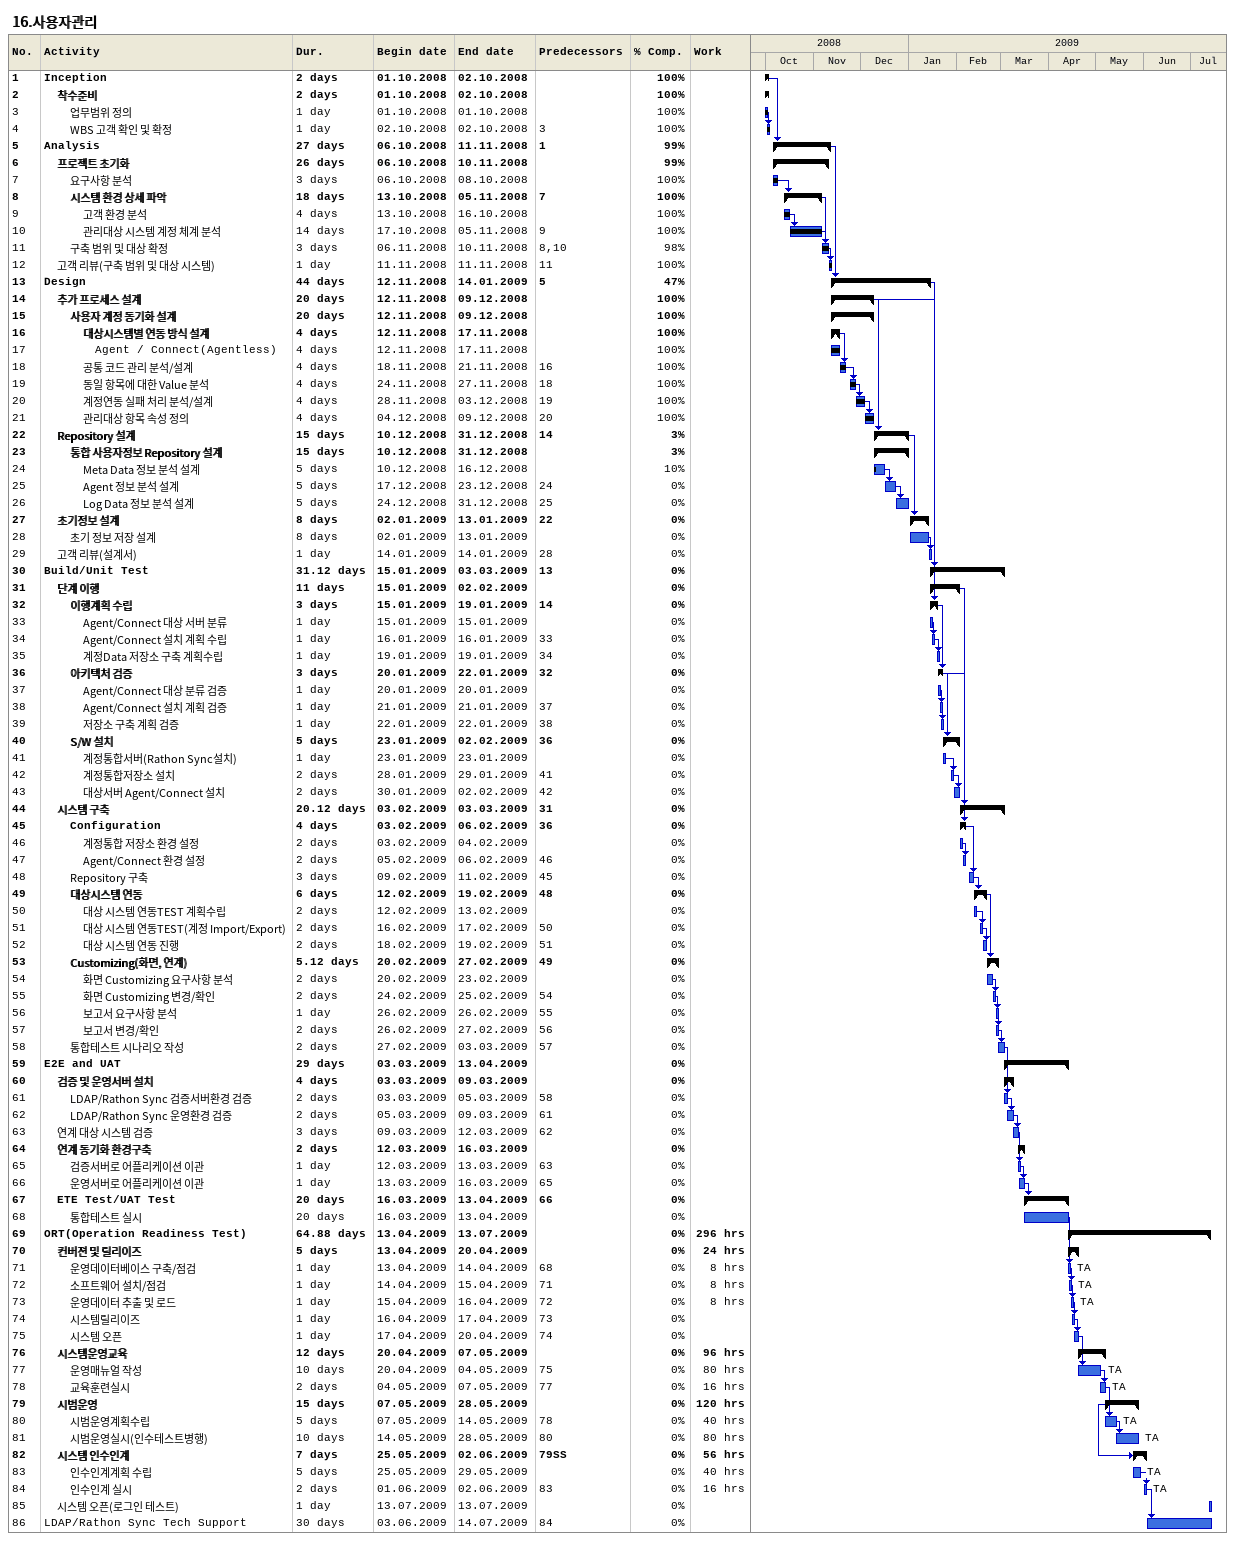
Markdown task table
16.사용자관리

| ID | Level | Task | Duration | Start | Finish | Predecessors | Resources | % complete | Work (h) |
|---|---|---|---|---|---|---|---|---|---|
| 1 | 1 | **Inception** | 2d | 2008-10-01 | 2008-10-02 |  |  | 100 |  |
| 2 | 2 | **착수준비** | 2d | 2008-10-01 | 2008-10-02 |  |  | 100 |  |
| 3 | 3 | 업무범위 정의 | 1d | 2008-10-01 | 2008-10-01 |  |  | 100 |  |
| 4 | 3 | WBS 고객 확인 및 확정 | 1d | 2008-10-02 | 2008-10-02 | 3 |  | 100 |  |
| 5 | 1 | **Analysis** | 27d | 2008-10-06 | 2008-11-11 | 1 |  | 99 |  |
| 6 | 2 | **프로젝트 초기화** | 26d | 2008-10-06 | 2008-11-10 |  |  | 99 |  |
| 7 | 3 | 요구사항 분석 | 3d | 2008-10-06 | 2008-10-08 |  |  | 100 |  |
| 8 | 3 | **시스템 환경 상세 파악** | 18d | 2008-10-13 | 2008-11-05 | 7 |  | 100 |  |
| 9 | 4 | 고객 환경 분석 | 4d | 2008-10-13 | 2008-10-16 |  |  | 100 |  |
| 10 | 4 | 관리대상 시스템 계정 체계 분석 | 14d | 2008-10-17 | 2008-11-05 | 9 |  | 100 |  |
| 11 | 3 | 구축 범위 및 대상 확정 | 3d | 2008-11-06 | 2008-11-10 | 8, 10 |  | 98 |  |
| 12 | 2 | 고객 리뷰(구축 범위 및 대상 시스템) | 1d | 2008-11-11 | 2008-11-11 | 11 |  | 100 |  |
| 13 | 1 | **Design** | 44d | 2008-11-12 | 2009-01-14 | 5 |  | 47 |  |
| 14 | 2 | **추가 프로세스 설계** | 20d | 2008-11-12 | 2008-12-09 |  |  | 100 |  |
| 15 | 3 | **사용자 계정 동기화 설계** | 20d | 2008-11-12 | 2008-12-09 |  |  | 100 |  |
| 16 | 4 | **대상시스템별 연동 방식 설계** | 4d | 2008-11-12 | 2008-11-17 |  |  | 100 |  |
| 17 | 5 | Agent / Connect(Agentless) | 4d | 2008-11-12 | 2008-11-17 |  |  | 100 |  |
| 18 | 4 | 공통 코드 관리 분석/설계 | 4d | 2008-11-18 | 2008-11-21 | 16 |  | 100 |  |
| 19 | 4 | 동일 항목에 대한 Value 분석 | 4d | 2008-11-24 | 2008-11-27 | 18 |  | 100 |  |
| 20 | 4 | 계정연동 실패 처리 분석/설계 | 4d | 2008-11-28 | 2008-12-03 | 19 |  | 100 |  |
| 21 | 4 | 관리대상 항목 속성 정의 | 4d | 2008-12-04 | 2008-12-09 | 20 |  | 100 |  |
| 22 | 2 | **Repository 설계** | 15d | 2008-12-10 | 2008-12-31 | 14 |  | 3 |  |
| 23 | 3 | **통합 사용자정보 Repository 설계** | 15d | 2008-12-10 | 2008-12-31 |  |  | 3 |  |
| 24 | 4 | Meta Data 정보 분석 설계 | 5d | 2008-12-10 | 2008-12-16 |  |  | 10 |  |
| 25 | 4 | Agent 정보 분석 설계 | 5d | 2008-12-17 | 2008-12-23 | 24 |  | 0 |  |
| 26 | 4 | Log Data 정보 분석 설계 | 5d | 2008-12-24 | 2008-12-31 | 25 |  | 0 |  |
| 27 | 2 | **초기정보 설계** | 8d | 2009-01-02 | 2009-01-13 | 22 |  | 0 |  |
| 28 | 3 | 초기 정보 저장 설계 | 8d | 2009-01-02 | 2009-01-13 |  |  | 0 |  |
| 29 | 2 | 고객 리뷰(설계서) | 1d | 2009-01-14 | 2009-01-14 | 28 |  | 0 |  |
| 30 | 1 | **Build/Unit Test** | 31.12d | 2009-01-15 | 2009-03-03 | 13 |  | 0 |  |
| 31 | 2 | **단계 이행** | 11d | 2009-01-15 | 2009-02-02 |  |  | 0 |  |
| 32 | 3 | **이행계획 수립** | 3d | 2009-01-15 | 2009-01-19 | 14 |  | 0 |  |
| 33 | 4 | Agent/Connect 대상 서버 분류 | 1d | 2009-01-15 | 2009-01-15 |  |  | 0 |  |
| 34 | 4 | Agent/Connect 설치 계획 수립 | 1d | 2009-01-16 | 2009-01-16 | 33 |  | 0 |  |
| 35 | 4 | 계정Data 저장소 구축 계획수립 | 1d | 2009-01-19 | 2009-01-19 | 34 |  | 0 |  |
| 36 | 3 | **아키텍처 검증** | 3d | 2009-01-20 | 2009-01-22 | 32 |  | 0 |  |
| 37 | 4 | Agent/Connect 대상 분류 검증 | 1d | 2009-01-20 | 2009-01-20 |  |  | 0 |  |
| 38 | 4 | Agent/Connect 설치 계획 검증 | 1d | 2009-01-21 | 2009-01-21 | 37 |  | 0 |  |
| 39 | 4 | 저장소 구축 계획 검증 | 1d | 2009-01-22 | 2009-01-22 | 38 |  | 0 |  |
| 40 | 3 | **S/W 설치** | 5d | 2009-01-23 | 2009-02-02 | 36 |  | 0 |  |
| 41 | 4 | 계정통합서버(Rathon Sync설치) | 1d | 2009-01-23 | 2009-01-23 |  |  | 0 |  |
| 42 | 4 | 계정통합저장소 설치 | 2d | 2009-01-28 | 2009-01-29 | 41 |  | 0 |  |
| 43 | 4 | 대상서버 Agent/Connect 설치 | 2d | 2009-01-30 | 2009-02-02 | 42 |  | 0 |  |
| 44 | 2 | **시스템 구축** | 20.12d | 2009-02-03 | 2009-03-03 | 31 |  | 0 |  |
| 45 | 3 | **Configuration** | 4d | 2009-02-03 | 2009-02-06 | 36 |  | 0 |  |
| 46 | 4 | 계정통합 저장소 환경 설정 | 2d | 2009-02-03 | 2009-02-04 |  |  | 0 |  |
| 47 | 4 | Agent/Connect 환경 설정 | 2d | 2009-02-05 | 2009-02-06 | 46 |  | 0 |  |
| 48 | 3 | Repository 구축 | 3d | 2009-02-09 | 2009-02-11 | 45 |  | 0 |  |
| 49 | 3 | **대상시스템 연동** | 6d | 2009-02-12 | 2009-02-19 | 48 |  | 0 |  |
| 50 | 4 | 대상 시스템 연동TEST 계획수립 | 2d | 2009-02-12 | 2009-02-13 |  |  | 0 |  |
| 51 | 4 | 대상 시스템 연동TEST(계정 Import/Export) | 2d | 2009-02-16 | 2009-02-17 | 50 |  | 0 |  |
| 52 | 4 | 대상 시스템 연동 진행 | 2d | 2009-02-18 | 2009-02-19 | 51 |  | 0 |  |
| 53 | 3 | **Customizing(화면, 연계)** | 5.12d | 2009-02-20 | 2009-02-27 | 49 |  | 0 |  |
| 54 | 4 | 화면 Customizing 요구사항 분석 | 2d | 2009-02-20 | 2009-02-23 |  |  | 0 |  |
| 55 | 4 | 화면 Customizing 변경/확인 | 2d | 2009-02-24 | 2009-02-25 | 54 |  | 0 |  |
| 56 | 4 | 보고서 요구사항 분석 | 1d | 2009-02-26 | 2009-02-26 | 55 |  | 0 |  |
| 57 | 4 | 보고서 변경/확인 | 2d | 2009-02-26 | 2009-02-27 | 56 |  | 0 |  |
| 58 | 3 | 통합테스트 시나리오 작성 | 2d | 2009-02-27 | 2009-03-03 | 57 |  | 0 |  |
| 59 | 1 | **E2E and UAT** | 29d | 2009-03-03 | 2009-04-13 |  |  | 0 |  |
| 60 | 2 | **검증 및 운영서버 설치** | 4d | 2009-03-03 | 2009-03-09 |  |  | 0 |  |
| 61 | 3 | LDAP/Rathon Sync 검증서버환경 검증 | 2d | 2009-03-03 | 2009-03-05 | 58 |  | 0 |  |
| 62 | 3 | LDAP/Rathon Sync 운영환경 검증 | 2d | 2009-03-05 | 2009-03-09 | 61 |  | 0 |  |
| 63 | 2 | 연계 대상 시스템 검증 | 3d | 2009-03-09 | 2009-03-12 | 62 |  | 0 |  |
| 64 | 2 | **연계 동기화 환경구축** | 2d | 2009-03-12 | 2009-03-16 |  |  | 0 |  |
| 65 | 3 | 검증서버로 어플리케이션 이관 | 1d | 2009-03-12 | 2009-03-13 | 63 |  | 0 |  |
| 66 | 3 | 운영서버로 어플리케이션 이관 | 1d | 2009-03-13 | 2009-03-16 | 65 |  | 0 |  |
| 67 | 2 | **ETE Test/UAT Test** | 20d | 2009-03-16 | 2009-04-13 | 66 |  | 0 |  |
| 68 | 3 | 통합테스트 실시 | 20d | 2009-03-16 | 2009-04-13 |  |  | 0 |  |
| 69 | 1 | **ORT(Operation Readiness Test)** | 64.88d | 2009-04-13 | 2009-07-13 |  |  | 0 | 296 |
| 70 | 2 | **컨버젼 및 릴리이즈** | 5d | 2009-04-13 | 2009-04-20 |  |  | 0 | 24 |
| 71 | 3 | 운영데이터베이스 구축/점검 | 1d | 2009-04-13 | 2009-04-14 | 68 | TA | 0 | 8 |
| 72 | 3 | 소프트웨어 설치/점검 | 1d | 2009-04-14 | 2009-04-15 | 71 | TA | 0 | 8 |
| 73 | 3 | 운영데이터 추출 및 로드 | 1d | 2009-04-15 | 2009-04-16 | 72 | TA | 0 | 8 |
| 74 | 3 | 시스템릴리이즈 | 1d | 2009-04-16 | 2009-04-17 | 73 |  | 0 |  |
| 75 | 3 | 시스템 오픈 | 1d | 2009-04-17 | 2009-04-20 | 74 |  | 0 |  |
| 76 | 2 | **시스템운영교육** | 12d | 2009-04-20 | 2009-05-07 |  |  | 0 | 96 |
| 77 | 3 | 운영매뉴얼 작성 | 10d | 2009-04-20 | 2009-05-04 | 75 | TA | 0 | 80 |
| 78 | 3 | 교육훈련실시 | 2d | 2009-05-04 | 2009-05-07 | 77 | TA | 0 | 16 |
| 79 | 2 | **시범운영** | 15d | 2009-05-07 | 2009-05-28 |  |  | 0 | 120 |
| 80 | 3 | 시범운영계획수립 | 5d | 2009-05-07 | 2009-05-14 | 78 | TA | 0 | 40 |
| 81 | 3 | 시범운영실시(인수테스트병행) | 10d | 2009-05-14 | 2009-05-28 | 80 | TA | 0 | 80 |
| 82 | 2 | **시스템 인수인계** | 7d | 2009-05-25 | 2009-06-02 | 79SS |  | 0 | 56 |
| 83 | 3 | 인수인계계획 수립 | 5d | 2009-05-25 | 2009-05-29 |  | TA | 0 | 40 |
| 84 | 3 | 인수인계 실시 | 2d | 2009-06-01 | 2009-06-02 | 83 | TA | 0 | 16 |
| 85 | 2 | 시스템 오픈(로그인 테스트) | 1d | 2009-07-13 | 2009-07-13 |  |  | 0 |  |
| 86 | 1 | LDAP/Rathon Sync Tech Support | 30d | 2009-06-03 | 2009-07-14 | 84 |  | 0 |  |
